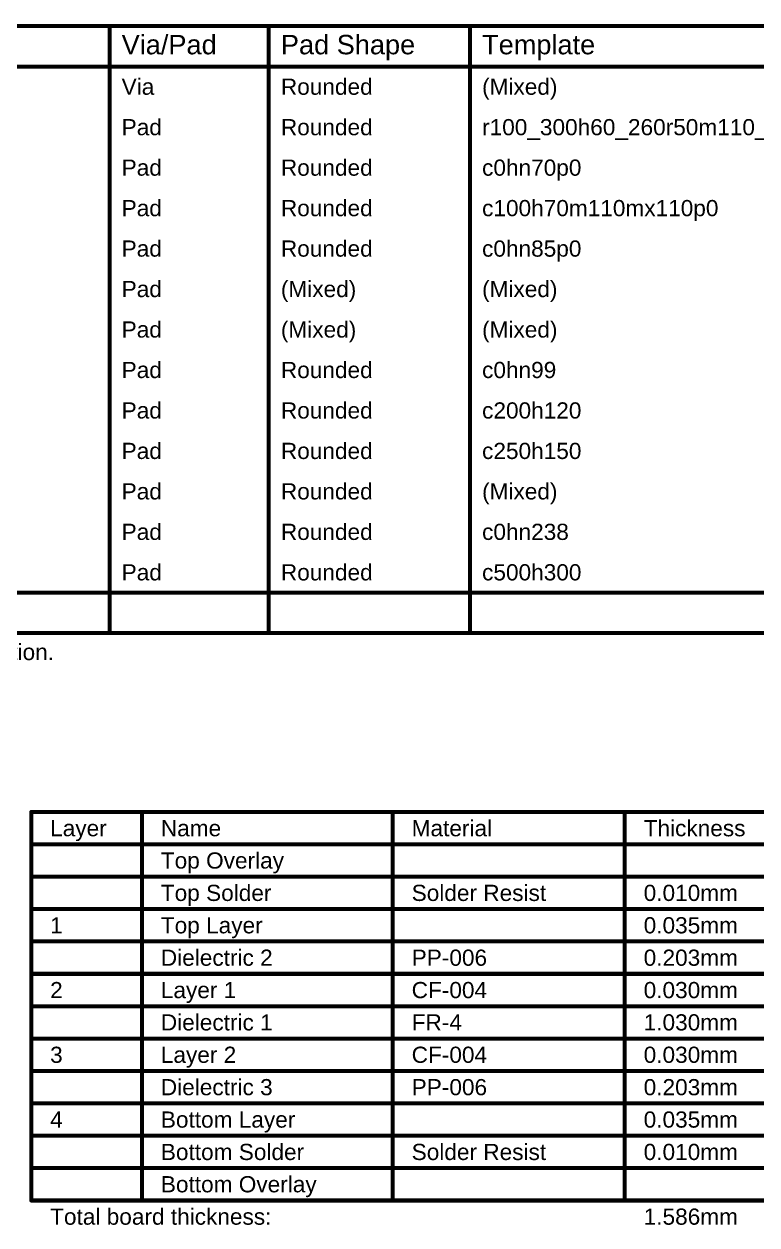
# Model space of a CAD drawing. Header units: inches. Extents: x -5 to 230, y -4 to 159.
# Drawn here: x 114.1 to 183, y 45.5 to 158.5 of the extents above; entities that cross this region are included whole.
import ezdxf

# ---------------------------------------------------------------- set-up
doc = ezdxf.new("R2010")
doc.units = ezdxf.units.IN
doc.layers.add('Drill Drawing', color=1, linetype='Continuous')
doc.layers.add('Fabrication', color=76, linetype='Continuous')
doc.styles.add('Arial', font='', dxfattribs={"height": 0.2})
doc.styles.get('Arial').set_extended_font_data('Arial')

msp = doc.modelspace()

# ---------------------------------------------------------------- linework, layer by layer
at = {"layer": 'Drill Drawing'}
for points in [[(-5.14, 158.34, 0.381, 0.381, 0), (214.05, 158.34, 0.381, 0.381, 0)], [(122.1, 101.19, 0.381, 0.381, 0), (122.1, 158.34, 0.381, 0.381, 0)], [(137.08, 101.19, 0.381, 0.381, 0), (137.08, 158.34, 0.381, 0.381, 0)], [(156.03, 101.19, 0.381, 0.381, 0), (156.03, 158.34, 0.381, 0.381, 0)], [(-5.14, 154.53, 0.381, 0.381, 0), (214.05, 154.53, 0.381, 0.381, 0)], [(-5.14, 105, 0.381, 0.381, 0), (214.05, 105, 0.381, 0.381, 0)], [(-5.14, 101.19, 0.381, 0.381, 0), (214.05, 101.19, 0.381, 0.381, 0)]]:
    msp.add_lwpolyline(points, format="xyseb", dxfattribs=at)
for points in [[(122.01, 158.34, 0.191, 0.191, 1), (122.2, 158.34, 0.191, 0.191, 1)], [(136.99, 158.34, 0.191, 0.191, 1), (137.18, 158.34, 0.191, 0.191, 1)], [(155.93, 158.34, 0.191, 0.191, 1), (156.12, 158.34, 0.191, 0.191, 1)], [(122.01, 101.19, 0.191, 0.191, 1), (122.2, 101.19, 0.191, 0.191, 1)], [(136.99, 101.19, 0.191, 0.191, 1), (137.18, 101.19, 0.191, 0.191, 1)], [(155.93, 101.19, 0.191, 0.191, 1), (156.12, 101.19, 0.191, 0.191, 1)]]:
    msp.add_lwpolyline(points, format="xyseb", close=True, dxfattribs=at)
at = {"layer": 'Fabrication'}
for points in [[(114.74, 84.35, 0.381, 0.381, 0), (230.02, 84.35, 0.381, 0.381, 0)], [(114.74, 47.77, 0.381, 0.381, 0), (114.74, 84.35, 0.381, 0.381, 0)], [(125.15, 47.77, 0.381, 0.381, 0), (125.15, 84.35, 0.381, 0.381, 0)], [(148.76, 47.77, 0.381, 0.381, 0), (148.76, 84.35, 0.381, 0.381, 0)], [(170.6, 47.77, 0.381, 0.381, 0), (170.6, 84.35, 0.381, 0.381, 0)], [(114.74, 81.3, 0.381, 0.381, 0), (230.02, 81.3, 0.381, 0.381, 0)], [(114.74, 78.25, 0.381, 0.381, 0), (125.15, 78.25, 0.381, 0.381, 0)], [(125.15, 78.25, 0.381, 0.381, 0), (148.76, 78.25, 0.381, 0.381, 0)], [(148.76, 78.25, 0.381, 0.381, 0), (170.6, 78.25, 0.381, 0.381, 0)], [(170.6, 78.25, 0.381, 0.381, 0), (187.11, 78.25, 0.381, 0.381, 0)], [(114.74, 75.21, 0.381, 0.381, 0), (125.15, 75.21, 0.381, 0.381, 0)], [(125.15, 75.21, 0.381, 0.381, 0), (148.76, 75.21, 0.381, 0.381, 0)], [(148.76, 75.21, 0.381, 0.381, 0), (170.6, 75.21, 0.381, 0.381, 0)], [(170.6, 75.21, 0.381, 0.381, 0), (187.11, 75.21, 0.381, 0.381, 0)], [(114.74, 72.16, 0.381, 0.381, 0), (125.15, 72.16, 0.381, 0.381, 0)], [(125.15, 72.16, 0.381, 0.381, 0), (148.76, 72.16, 0.381, 0.381, 0)], [(148.76, 72.16, 0.381, 0.381, 0), (170.6, 72.16, 0.381, 0.381, 0)], [(170.6, 72.16, 0.381, 0.381, 0), (187.11, 72.16, 0.381, 0.381, 0)], [(114.74, 69.11, 0.381, 0.381, 0), (125.15, 69.11, 0.381, 0.381, 0)], [(125.15, 69.11, 0.381, 0.381, 0), (148.76, 69.11, 0.381, 0.381, 0)], [(148.76, 69.11, 0.381, 0.381, 0), (170.6, 69.11, 0.381, 0.381, 0)], [(170.6, 69.11, 0.381, 0.381, 0), (187.11, 69.11, 0.381, 0.381, 0)], [(114.74, 66.06, 0.381, 0.381, 0), (125.15, 66.06, 0.381, 0.381, 0)], [(125.15, 66.06, 0.381, 0.381, 0), (148.76, 66.06, 0.381, 0.381, 0)], [(148.76, 66.06, 0.381, 0.381, 0), (170.6, 66.06, 0.381, 0.381, 0)], [(170.6, 66.06, 0.381, 0.381, 0), (187.11, 66.06, 0.381, 0.381, 0)], [(114.74, 63.01, 0.381, 0.381, 0), (125.15, 63.01, 0.381, 0.381, 0)], [(125.15, 63.01, 0.381, 0.381, 0), (148.76, 63.01, 0.381, 0.381, 0)], [(148.76, 63.01, 0.381, 0.381, 0), (170.6, 63.01, 0.381, 0.381, 0)], [(170.6, 63.01, 0.381, 0.381, 0), (187.11, 63.01, 0.381, 0.381, 0)], [(114.74, 59.97, 0.381, 0.381, 0), (125.15, 59.97, 0.381, 0.381, 0)], [(125.15, 59.97, 0.381, 0.381, 0), (148.76, 59.97, 0.381, 0.381, 0)], [(148.76, 59.97, 0.381, 0.381, 0), (170.6, 59.97, 0.381, 0.381, 0)], [(170.6, 59.97, 0.381, 0.381, 0), (187.11, 59.97, 0.381, 0.381, 0)], [(114.74, 56.92, 0.381, 0.381, 0), (125.15, 56.92, 0.381, 0.381, 0)], [(125.15, 56.92, 0.381, 0.381, 0), (148.76, 56.92, 0.381, 0.381, 0)], [(148.76, 56.92, 0.381, 0.381, 0), (170.6, 56.92, 0.381, 0.381, 0)], [(170.6, 56.92, 0.381, 0.381, 0), (187.11, 56.92, 0.381, 0.381, 0)], [(114.74, 53.87, 0.381, 0.381, 0), (125.15, 53.87, 0.381, 0.381, 0)], [(125.15, 53.87, 0.381, 0.381, 0), (148.76, 53.87, 0.381, 0.381, 0)], [(148.76, 53.87, 0.381, 0.381, 0), (170.6, 53.87, 0.381, 0.381, 0)], [(170.6, 53.87, 0.381, 0.381, 0), (187.11, 53.87, 0.381, 0.381, 0)], [(114.74, 50.82, 0.381, 0.381, 0), (125.15, 50.82, 0.381, 0.381, 0)], [(125.15, 50.82, 0.381, 0.381, 0), (148.76, 50.82, 0.381, 0.381, 0)], [(148.76, 50.82, 0.381, 0.381, 0), (170.6, 50.82, 0.381, 0.381, 0)], [(170.6, 50.82, 0.381, 0.381, 0), (187.11, 50.82, 0.381, 0.381, 0)], [(114.74, 47.77, 0.381, 0.381, 0), (125.15, 47.77, 0.381, 0.381, 0)], [(125.15, 47.77, 0.381, 0.381, 0), (148.76, 47.77, 0.381, 0.381, 0)], [(148.76, 47.77, 0.381, 0.381, 0), (170.6, 47.77, 0.381, 0.381, 0)], [(170.6, 47.77, 0.381, 0.381, 0), (187.11, 47.77, 0.381, 0.381, 0)]]:
    msp.add_lwpolyline(points, format="xyseb", dxfattribs=at)
for points in [[(114.64, 84.35, 0.191, 0.191, 1), (114.83, 84.35, 0.191, 0.191, 1)], [(114.64, 84.35, 0.191, 0.191, 1), (114.83, 84.35, 0.191, 0.191, 1)], [(125.05, 84.35, 0.191, 0.191, 1), (125.24, 84.35, 0.191, 0.191, 1)], [(148.67, 84.35, 0.191, 0.191, 1), (148.86, 84.35, 0.191, 0.191, 1)], [(170.51, 84.35, 0.191, 0.191, 1), (170.7, 84.35, 0.191, 0.191, 1)], [(114.64, 81.3, 0.191, 0.191, 1), (114.83, 81.3, 0.191, 0.191, 1)], [(114.64, 78.25, 0.191, 0.191, 1), (114.83, 78.25, 0.191, 0.191, 1)], [(125.05, 78.25, 0.191, 0.191, 1), (125.24, 78.25, 0.191, 0.191, 1)], [(125.05, 78.25, 0.191, 0.191, 1), (125.24, 78.25, 0.191, 0.191, 1)], [(148.67, 78.25, 0.191, 0.191, 1), (148.86, 78.25, 0.191, 0.191, 1)], [(148.67, 78.25, 0.191, 0.191, 1), (148.86, 78.25, 0.191, 0.191, 1)], [(170.51, 78.25, 0.191, 0.191, 1), (170.7, 78.25, 0.191, 0.191, 1)], [(170.51, 78.25, 0.191, 0.191, 1), (170.7, 78.25, 0.191, 0.191, 1)], [(114.64, 75.21, 0.191, 0.191, 1), (114.83, 75.21, 0.191, 0.191, 1)], [(125.05, 75.21, 0.191, 0.191, 1), (125.24, 75.21, 0.191, 0.191, 1)], [(125.05, 75.21, 0.191, 0.191, 1), (125.24, 75.21, 0.191, 0.191, 1)], [(148.67, 75.21, 0.191, 0.191, 1), (148.86, 75.21, 0.191, 0.191, 1)], [(148.67, 75.21, 0.191, 0.191, 1), (148.86, 75.21, 0.191, 0.191, 1)], [(170.51, 75.21, 0.191, 0.191, 1), (170.7, 75.21, 0.191, 0.191, 1)], [(170.51, 75.21, 0.191, 0.191, 1), (170.7, 75.21, 0.191, 0.191, 1)], [(114.64, 72.16, 0.191, 0.191, 1), (114.83, 72.16, 0.191, 0.191, 1)], [(125.05, 72.16, 0.191, 0.191, 1), (125.24, 72.16, 0.191, 0.191, 1)], [(125.05, 72.16, 0.191, 0.191, 1), (125.24, 72.16, 0.191, 0.191, 1)], [(148.67, 72.16, 0.191, 0.191, 1), (148.86, 72.16, 0.191, 0.191, 1)], [(148.67, 72.16, 0.191, 0.191, 1), (148.86, 72.16, 0.191, 0.191, 1)], [(170.51, 72.16, 0.191, 0.191, 1), (170.7, 72.16, 0.191, 0.191, 1)], [(170.51, 72.16, 0.191, 0.191, 1), (170.7, 72.16, 0.191, 0.191, 1)], [(114.64, 69.11, 0.191, 0.191, 1), (114.83, 69.11, 0.191, 0.191, 1)], [(125.05, 69.11, 0.191, 0.191, 1), (125.24, 69.11, 0.191, 0.191, 1)], [(125.05, 69.11, 0.191, 0.191, 1), (125.24, 69.11, 0.191, 0.191, 1)], [(148.67, 69.11, 0.191, 0.191, 1), (148.86, 69.11, 0.191, 0.191, 1)], [(148.67, 69.11, 0.191, 0.191, 1), (148.86, 69.11, 0.191, 0.191, 1)], [(170.51, 69.11, 0.191, 0.191, 1), (170.7, 69.11, 0.191, 0.191, 1)], [(170.51, 69.11, 0.191, 0.191, 1), (170.7, 69.11, 0.191, 0.191, 1)], [(114.64, 66.06, 0.191, 0.191, 1), (114.83, 66.06, 0.191, 0.191, 1)], [(125.05, 66.06, 0.191, 0.191, 1), (125.24, 66.06, 0.191, 0.191, 1)], [(125.05, 66.06, 0.191, 0.191, 1), (125.24, 66.06, 0.191, 0.191, 1)], [(148.67, 66.06, 0.191, 0.191, 1), (148.86, 66.06, 0.191, 0.191, 1)], [(148.67, 66.06, 0.191, 0.191, 1), (148.86, 66.06, 0.191, 0.191, 1)], [(170.51, 66.06, 0.191, 0.191, 1), (170.7, 66.06, 0.191, 0.191, 1)], [(170.51, 66.06, 0.191, 0.191, 1), (170.7, 66.06, 0.191, 0.191, 1)], [(114.64, 63.01, 0.191, 0.191, 1), (114.83, 63.01, 0.191, 0.191, 1)], [(125.05, 63.01, 0.191, 0.191, 1), (125.24, 63.01, 0.191, 0.191, 1)], [(125.05, 63.01, 0.191, 0.191, 1), (125.24, 63.01, 0.191, 0.191, 1)], [(148.67, 63.01, 0.191, 0.191, 1), (148.86, 63.01, 0.191, 0.191, 1)], [(148.67, 63.01, 0.191, 0.191, 1), (148.86, 63.01, 0.191, 0.191, 1)], [(170.51, 63.01, 0.191, 0.191, 1), (170.7, 63.01, 0.191, 0.191, 1)], [(170.51, 63.01, 0.191, 0.191, 1), (170.7, 63.01, 0.191, 0.191, 1)], [(114.64, 59.97, 0.191, 0.191, 1), (114.83, 59.97, 0.191, 0.191, 1)], [(125.05, 59.97, 0.191, 0.191, 1), (125.24, 59.97, 0.191, 0.191, 1)], [(125.05, 59.97, 0.191, 0.191, 1), (125.24, 59.97, 0.191, 0.191, 1)], [(148.67, 59.97, 0.191, 0.191, 1), (148.86, 59.97, 0.191, 0.191, 1)], [(148.67, 59.97, 0.191, 0.191, 1), (148.86, 59.97, 0.191, 0.191, 1)], [(170.51, 59.97, 0.191, 0.191, 1), (170.7, 59.97, 0.191, 0.191, 1)], [(170.51, 59.97, 0.191, 0.191, 1), (170.7, 59.97, 0.191, 0.191, 1)], [(114.64, 56.92, 0.191, 0.191, 1), (114.83, 56.92, 0.191, 0.191, 1)], [(125.05, 56.92, 0.191, 0.191, 1), (125.24, 56.92, 0.191, 0.191, 1)], [(125.05, 56.92, 0.191, 0.191, 1), (125.24, 56.92, 0.191, 0.191, 1)], [(148.67, 56.92, 0.191, 0.191, 1), (148.86, 56.92, 0.191, 0.191, 1)], [(148.67, 56.92, 0.191, 0.191, 1), (148.86, 56.92, 0.191, 0.191, 1)], [(170.51, 56.92, 0.191, 0.191, 1), (170.7, 56.92, 0.191, 0.191, 1)], [(170.51, 56.92, 0.191, 0.191, 1), (170.7, 56.92, 0.191, 0.191, 1)], [(114.64, 53.87, 0.191, 0.191, 1), (114.83, 53.87, 0.191, 0.191, 1)], [(125.05, 53.87, 0.191, 0.191, 1), (125.24, 53.87, 0.191, 0.191, 1)], [(125.05, 53.87, 0.191, 0.191, 1), (125.24, 53.87, 0.191, 0.191, 1)], [(148.67, 53.87, 0.191, 0.191, 1), (148.86, 53.87, 0.191, 0.191, 1)], [(148.67, 53.87, 0.191, 0.191, 1), (148.86, 53.87, 0.191, 0.191, 1)], [(170.51, 53.87, 0.191, 0.191, 1), (170.7, 53.87, 0.191, 0.191, 1)], [(170.51, 53.87, 0.191, 0.191, 1), (170.7, 53.87, 0.191, 0.191, 1)], [(114.64, 50.82, 0.191, 0.191, 1), (114.83, 50.82, 0.191, 0.191, 1)], [(125.05, 50.82, 0.191, 0.191, 1), (125.24, 50.82, 0.191, 0.191, 1)], [(125.05, 50.82, 0.191, 0.191, 1), (125.24, 50.82, 0.191, 0.191, 1)], [(148.67, 50.82, 0.191, 0.191, 1), (148.86, 50.82, 0.191, 0.191, 1)], [(148.67, 50.82, 0.191, 0.191, 1), (148.86, 50.82, 0.191, 0.191, 1)], [(170.51, 50.82, 0.191, 0.191, 1), (170.7, 50.82, 0.191, 0.191, 1)], [(170.51, 50.82, 0.191, 0.191, 1), (170.7, 50.82, 0.191, 0.191, 1)], [(114.64, 47.77, 0.191, 0.191, 1), (114.83, 47.77, 0.191, 0.191, 1)], [(114.64, 47.77, 0.191, 0.191, 1), (114.83, 47.77, 0.191, 0.191, 1)], [(125.05, 47.77, 0.191, 0.191, 1), (125.24, 47.77, 0.191, 0.191, 1)], [(125.05, 47.77, 0.191, 0.191, 1), (125.24, 47.77, 0.191, 0.191, 1)], [(125.05, 47.77, 0.191, 0.191, 1), (125.24, 47.77, 0.191, 0.191, 1)], [(148.67, 47.77, 0.191, 0.191, 1), (148.86, 47.77, 0.191, 0.191, 1)], [(148.67, 47.77, 0.191, 0.191, 1), (148.86, 47.77, 0.191, 0.191, 1)], [(148.67, 47.77, 0.191, 0.191, 1), (148.86, 47.77, 0.191, 0.191, 1)], [(170.51, 47.77, 0.191, 0.191, 1), (170.7, 47.77, 0.191, 0.191, 1)], [(170.51, 47.77, 0.191, 0.191, 1), (170.7, 47.77, 0.191, 0.191, 1)], [(170.51, 47.77, 0.191, 0.191, 1), (170.7, 47.77, 0.191, 0.191, 1)]]:
    msp.add_lwpolyline(points, format="xyseb", close=True, dxfattribs=at)

# ---------------------------------------------------------------- texts
at = {"layer": 'Drill Drawing', "style": 'Arial'}
for s, height, p in [('Via/Pad', 1.829, (123.24, 155.68)), ('Pad Shape', 1.829, (138.23, 155.68)), ('Template', 1.829, (157.17, 155.68)), ('Via', 1.524, (123.24, 151.87)), ('Rounded', 1.524, (138.23, 151.87)), ('(Mixed)', 1.524, (157.17, 151.87)), ('Pad', 1.524, (123.24, 148.06)), ('Rounded', 1.524, (138.23, 148.06)), ('r100_300h60_260r50m110_310mx110_310p0', 1.524, (157.17, 148.06)), ('Pad', 1.524, (123.24, 144.25)), ('Rounded', 1.524, (138.23, 144.25)), ('c0hn70p0', 1.524, (157.17, 144.25)), ('Pad', 1.524, (123.24, 140.44)), ('Rounded', 1.524, (138.23, 140.44)), ('c100h70m110mx110p0', 1.524, (157.17, 140.44)), ('Pad', 1.524, (123.24, 136.63)), ('Rounded', 1.524, (138.23, 136.63)), ('c0hn85p0', 1.524, (157.17, 136.63)), ('Pad', 1.524, (123.24, 132.82)), ('(Mixed)', 1.524, (138.23, 132.82)), ('(Mixed)', 1.524, (157.17, 132.82)), ('Pad', 1.524, (123.24, 129.01)), ('(Mixed)', 1.524, (138.23, 129.01)), ('(Mixed)', 1.524, (157.17, 129.01)), ('Pad', 1.524, (123.24, 125.2)), ('Rounded', 1.524, (138.23, 125.2)), ('c0hn99', 1.524, (157.17, 125.2)), ('Pad', 1.524, (123.24, 121.39)), ('Rounded', 1.524, (138.23, 121.39)), ('c200h120', 1.524, (157.17, 121.39)), ('Pad', 1.524, (123.24, 117.58)), ('Rounded', 1.524, (138.23, 117.58)), ('c250h150', 1.524, (157.17, 117.58)), ('Pad', 1.524, (123.24, 113.77)), ('Rounded', 1.524, (138.23, 113.77)), ('(Mixed)', 1.524, (157.17, 113.77)), ('Pad', 1.524, (123.24, 109.96)), ('Rounded', 1.524, (138.23, 109.96)), ('c0hn238', 1.524, (157.17, 109.96)), ('Pad', 1.524, (123.24, 106.15)), ('Rounded', 1.524, (138.23, 106.15)), ('c500h300', 1.524, (157.17, 106.15)), ('= Calculated from tool start centre position to tool end centre position.', 1.524, (51.38, 98.65))]:
    msp.add_text(s, height=height, dxfattribs=at).set_placement(p)
at = {"layer": 'Fabrication', "style": 'Arial'}
for s, height, p in [('Layer', 1.524, (116.51, 82.06)), ('Name', 1.524, (126.93, 82.06)), ('Material', 1.524, (150.54, 82.06)), ('Thickness', 1.524, (172.38, 82.06)), ('Top Overlay', 1.524, (126.93, 79.02)), ('Top Solder', 1.524, (126.93, 75.97)), ('Solder Resist', 1.524, (150.54, 75.97)), ('0.010mm', 1.524, (172.38, 75.97)), ('1', 1.52, (116.51, 72.92)), ('Top Layer', 1.524, (126.93, 72.92)), ('0.035mm', 1.524, (172.38, 72.92)), ('Dielectric 2', 1.524, (126.93, 69.87)), ('PP-006', 1.524, (150.54, 69.87)), ('0.203mm', 1.524, (172.38, 69.87)), ('2', 1.52, (116.51, 66.82)), ('Layer 1', 1.524, (126.93, 66.82)), ('CF-004', 1.524, (150.54, 66.82)), ('0.030mm', 1.524, (172.38, 66.82)), ('Dielectric 1', 1.524, (126.93, 63.78)), ('FR-4', 1.524, (150.54, 63.78)), ('1.030mm', 1.524, (172.38, 63.78)), ('3', 1.52, (116.51, 60.73)), ('Layer 2', 1.524, (126.93, 60.73)), ('CF-004', 1.524, (150.54, 60.73)), ('0.030mm', 1.524, (172.38, 60.73)), ('Dielectric 3', 1.524, (126.93, 57.68)), ('PP-006', 1.524, (150.54, 57.68)), ('0.203mm', 1.524, (172.38, 57.68)), ('4', 1.52, (116.51, 54.63)), ('Bottom Layer', 1.524, (126.93, 54.63)), ('0.035mm', 1.524, (172.38, 54.63)), ('Bottom Solder', 1.524, (126.93, 51.58)), ('Solder Resist', 1.524, (150.54, 51.58)), ('0.010mm', 1.524, (172.38, 51.58)), ('Bottom Overlay', 1.524, (126.93, 48.54)), ('Total board thickness:', 1.524, (116.51, 45.49)), ('1.586mm', 1.524, (172.38, 45.49))]:
    msp.add_text(s, height=height, dxfattribs=at).set_placement(p)

doc.saveas('drawing.dxf')
